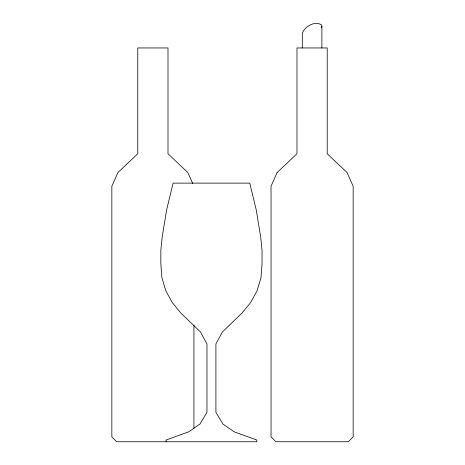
<?xml version="1.0" encoding="UTF-8"?>
<svg xmlns="http://www.w3.org/2000/svg" width="465" height="465" viewBox="0 0 465 465"><rect width="100%" height="100%" fill="white"/><g stroke="black" fill="none" stroke-linecap="round" stroke-linejoin="round"><path stroke-width="0.7" d="M321.489 27.865L321.885 26.307L321.611 24.988C315.305 20.408 304.499 26.418 302.308 33.329L302.308 47.953M192.766 183.634L187.848 172.556L167.999 153.746L167.999 47.953L137.762 47.953L137.762 153.746L117.918 172.556L111.844 186.238L111.844 436.873L116.686 441.75L256.767 441.75L256.767 440.006L234.04 431.77L222.892 423.999L215.905 412.292L215.905 343.978L222.392 331.975L241.98 313.09L250.623 302.564L257.162 290.596L261.01 277.495L262.039 263.876L262.039 250.211L260.65 236.621L256.198 209.663L249.775 183.117L173.108 183.117L166.679 209.663L162.233 236.621L160.844 250.211L160.844 263.876L161.872 277.495L165.72 290.596L172.259 302.564L180.902 313.09L200.491 331.975L206.977 343.978L206.977 412.292L199.991 423.999L188.842 431.77L166.115 440.006L166.115 441.75M321.885 26.307L321.885 47.953M193.922 324.994L193.922 428.155M277.117 172.556L271.037 186.238L271.037 436.873L275.885 441.75L348.314 441.75L353.156 436.873L353.156 186.238L347.076 172.556L327.221 153.746L327.221 47.953L296.972 47.953L296.972 153.746L277.117 172.556"/></g></svg>
